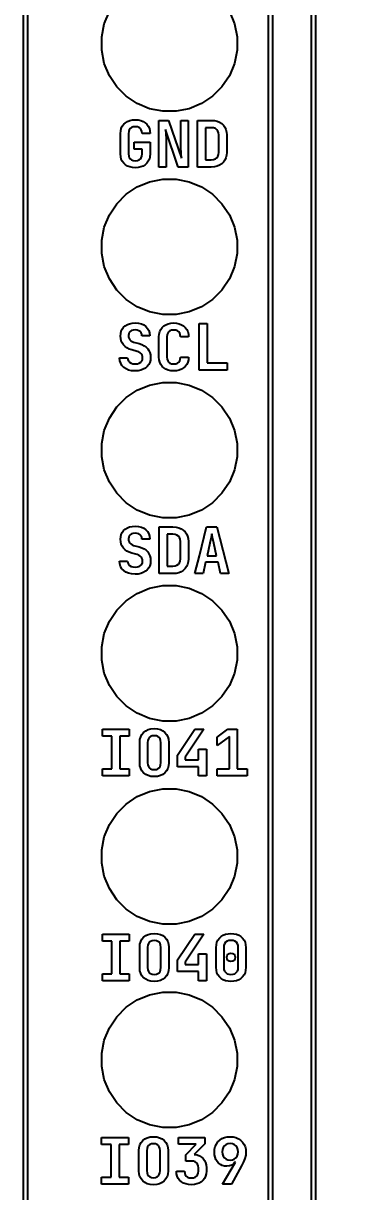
# Model space of a CAD drawing. Extents: x 100 to 191, y -173 to -30.
# Drawn here: x 161.95 to 166.2, y -76.39 to -61.79 of the extents above; entities that cross this region are included whole.
import ezdxf

# ---------------------------------------------------------------- set-up
doc = ezdxf.new("R2010")
doc.units = 0
doc.layers.get('0').update_dxf_attribs({"linetype": 'CONTINUOUS'})
doc.layers.get('Defpoints').update_dxf_attribs({"linetype": 'CONTINUOUS'})
doc.layers.add('BLACK', color=7, linetype='CONTINUOUS')
doc.dimstyles.get("Standard").update_dxf_attribs({"dimtxt": 3, "dimasz": 3, "dimexe": 0.18, "dimexo": 0.0625, "dimgap": 0.09, "dimtad": 0, "dimtih": 1, "dimtoh": 1, "dimzin": 0, "dimdsep": 46, "dimtxsty": 'Standard', "dimcen": 0.09, "dimclrd": 3, "dimclre": 3, "dimclrt": 3, "dimadec": 0, "dimazin": 0, "dimtfac": 1, "dimtofl": 0, "dimtmove": 0, "dimatfit": 3, "dimfxl": 1, "dimtolj": 1, "dimtzin": 0, "dimarcsym": 0})

# ---------------------------------------------------------------- blocks, each defined once
blk = doc.blocks.new('*D14')
at = {"color": 3, "linetype": 'Continuous', "lineweight": -2}
for p, q in [((162.437, -52.406), (185.143, -52.417)), ((184.961, -55.417), (184.936, -106.524)), ((184.909, -160.811), (184.934, -109.704)), ((162.381, -163.8), (185.087, -163.811))]:
    blk.add_line(p, q, dxfattribs=at)
at = {"color": 3, "linetype": 'Continuous'}
for points in [[(184.461, -55.417), (185.461, -55.417), (184.963, -52.417)], [(184.409, -160.811), (185.409, -160.812), (184.907, -163.811)]]:
    blk.add_solid(points, dxfattribs=at)
at = {"layer": 'Defpoints', "color": 0, "linetype": 'Continuous'}
for p in [(162.374, -52.406), (184.963, -52.417), (162.319, -163.8)]:
    blk.add_point(p, dxfattribs=at)
at = {"color": 3, "linetype": 'Continuous', "insert": (184.935, -108.114), "char_height": 3, "attachment_point": 5}
blk.add_mtext('\\A1;111.39', dxfattribs=at)

msp = doc.modelspace()

# ---------------------------------------------------------------- linework, layer by layer
at = {"layer": 'BLACK', "linetype": 'Continuous'}
for p, q in [((165.0115, -158.241995), (165.0115, -51.75159)), ((165.0615, -51.75159), (165.0615, -158.242)), ((161.948, -96.86557), (161.948, -55.16557)), ((161.998, -55.19057), (161.998, -96.84057)), ((165.548, -96.84057), (165.548, -55.19057)), ((165.598, -55.16557), (165.598, -96.86557)), ((162.959601, -61.798828), (163.023367, -61.644883)), ((164.522633, -61.644883), (164.586399, -61.798828)), ((162.927093, -61.962255), (162.959601, -61.798828)), ((164.586399, -61.798828), (164.618907, -61.962255)), ((162.927093, -62.128885), (162.927093, -61.962255)), ((164.618907, -61.962255), (164.618907, -62.128885)), ((162.959601, -62.292312), (162.927093, -62.128885)), ((164.618907, -62.128885), (164.586399, -62.292312)), ((163.023367, -62.446257), (162.959601, -62.292312)), ((164.586399, -62.292312), (164.522633, -62.446257)), ((163.115941, -62.584804), (163.023367, -62.446257)), ((164.522633, -62.446257), (164.430059, -62.584804)), ((163.233766, -62.702629), (163.115941, -62.584804)), ((164.430059, -62.584804), (164.312234, -62.702629)), ((163.372313, -62.795203), (163.233766, -62.702629)), ((164.312234, -62.702629), (164.173687, -62.795203)), ((163.526258, -62.858969), (163.372313, -62.795203)), ((163.689685, -62.891477), (163.526258, -62.858969)), ((163.856315, -62.891477), (163.689685, -62.891477)), ((164.019742, -62.858969), (163.856315, -62.891477)), ((164.173687, -62.795203), (164.019742, -62.858969)), ((163.184865, -63.077918), (163.202085, -63.054072)), ((163.202085, -63.054072), (163.223384, -63.034171)), ((163.223384, -63.034171), (163.249214, -63.017931)), ((163.249214, -63.017931), (163.277655, -63.006456)), ((163.277655, -63.006456), (163.310185, -62.999271)), ((163.310185, -62.999271), (163.347552, -62.996749)), ((163.347552, -62.996749), (163.384375, -62.999259)), ((163.384375, -62.999259), (163.416653, -63.006433)), ((163.416653, -63.006433), (163.445086, -63.017931)), ((163.445086, -63.017931), (163.470963, -63.034159)), ((163.470963, -63.034159), (163.492407, -63.054061)), ((163.492407, -63.054061), (163.509854, -63.077918)), ((163.641692, -63.588415), (163.641692, -63.004741)), ((163.641692, -63.004741), (163.764003, -63.004741)), ((163.764003, -63.004741), (163.926305, -63.476468)), ((163.915138, -63.281398), (163.915138, -63.004741)), ((163.915138, -63.004741), (164.006287, -63.004741)), ((164.006287, -63.004741), (164.006287, -63.588415)), ((164.123678, -63.496463), (164.123678, -63.004741)), ((164.123678, -63.004741), (164.297182, -63.004741)), ((164.297182, -63.004741), (164.336096, -63.007444)), ((164.336096, -63.007444), (164.370083, -63.015163)), ((164.370083, -63.015163), (164.399916, -63.027528)), ((164.399916, -63.027528), (164.427021, -63.044897)), ((164.427021, -63.044897), (164.449386, -63.065996)), ((164.449386, -63.065996), (164.467475, -63.091109)), ((163.162078, -63.169451), (163.164761, -63.134892)), ((163.162078, -63.423704), (163.162078, -63.169451)), ((163.164761, -63.134892), (163.172451, -63.104624)), ((163.172451, -63.104624), (163.184865, -63.077918)), ((163.26478, -63.142384), (163.262021, -63.168648)), ((163.262021, -63.168648), (163.262021, -63.423704)), ((163.272376, -63.122053), (163.26478, -63.142384)), ((163.284389, -63.106289), (163.272376, -63.122053)), ((163.300582, -63.094689), (163.284389, -63.106289)), ((163.32121, -63.087347), (163.300582, -63.094689)), ((163.347552, -63.084688), (163.32121, -63.087347)), ((163.373876, -63.087402), (163.347552, -63.084688)), ((163.394359, -63.094883), (163.373876, -63.087402)), ((163.41033, -63.106707), (163.394359, -63.094883)), ((163.422135, -63.122675), (163.41033, -63.106707)), ((163.429605, -63.143147), (163.422135, -63.122675)), ((163.432314, -63.169451), (163.429605, -63.143147)), ((163.53306, -63.169451), (163.432314, -63.169451)), ((163.509854, -63.077918), (163.522506, -63.104649)), ((163.522506, -63.104649), (163.530332, -63.134915)), ((163.530332, -63.134915), (163.53306, -63.169451)), ((163.883941, -63.588415), (163.723244, -63.116688)), ((163.723244, -63.116688), (163.727222, -63.172661)), ((163.727222, -63.172661), (163.731235, -63.239836)), ((164.297182, -63.096692), (164.223621, -63.096692)), ((164.223621, -63.096692), (164.223621, -63.496463)), ((164.32502, -63.099624), (164.297182, -63.096692)), ((164.347561, -63.107852), (164.32502, -63.099624)), ((164.365962, -63.121085), (164.347561, -63.107852)), ((164.379922, -63.138815), (164.365962, -63.121085)), ((164.388501, -63.160422), (164.379922, -63.138815)), ((164.391541, -63.187038), (164.388501, -63.160422)), ((164.391541, -63.405314), (164.391541, -63.187038)), ((164.467475, -63.091109), (164.480566, -63.119185)), ((164.480566, -63.119185), (164.488663, -63.150911)), ((164.488663, -63.150911), (164.491484, -63.187038)), ((164.491484, -63.187038), (164.491484, -63.405314)), ((163.333174, -63.364555), (163.333174, -63.278187)), ((163.333174, -63.278187), (163.53306, -63.278187)), ((163.432314, -63.364555), (163.333174, -63.364555)), ((163.432314, -63.423704), (163.432314, -63.364555)), ((163.53306, -63.278187), (163.53306, -63.423704)), ((163.731235, -63.239836), (163.73284, -63.302964)), ((163.73284, -63.302964), (163.73284, -63.588415)), ((163.917127, -63.345362), (163.915138, -63.281398)), ((163.921524, -63.416132), (163.917127, -63.345362)), ((163.16476, -63.458263), (163.162078, -63.423704)), ((163.17245, -63.488544), (163.16476, -63.458263)), ((163.184865, -63.515272), (163.17245, -63.488544)), ((163.262021, -63.423704), (163.264761, -63.450008)), ((163.264761, -63.450008), (163.272347, -63.470648)), ((163.272347, -63.470648), (163.284389, -63.486901)), ((163.284389, -63.486901), (163.300643, -63.498946)), ((163.300643, -63.498946), (163.321272, -63.50653)), ((163.321272, -63.50653), (163.347552, -63.50927)), ((163.347552, -63.50927), (163.373847, -63.50652)), ((163.373847, -63.50652), (163.394331, -63.498928)), ((163.394331, -63.498928), (163.41033, -63.486901)), ((163.41033, -63.486901), (163.42215, -63.470678)), ((163.42215, -63.470678), (163.429614, -63.450039)), ((163.429614, -63.450039), (163.432314, -63.423704)), ((163.522507, -63.488519), (163.509854, -63.515272)), ((163.530332, -63.45824), (163.522507, -63.488519)), ((163.53306, -63.423704), (163.530332, -63.45824)), ((163.926305, -63.476468), (163.921524, -63.416132)), ((164.123678, -63.588415), (164.123678, -63.496463)), ((164.223621, -63.496463), (164.297182, -63.496463)), ((164.297182, -63.496463), (164.32502, -63.493531)), ((164.32502, -63.493531), (164.347561, -63.485304)), ((164.347561, -63.485304), (164.365962, -63.472071)), ((164.365962, -63.472071), (164.379884, -63.454323)), ((164.379884, -63.454323), (164.388481, -63.43247)), ((164.388481, -63.43247), (164.391541, -63.405314)), ((164.467475, -63.501663), (164.449362, -63.527015)), ((164.48058, -63.47332), (164.467475, -63.501663)), ((164.488671, -63.441445), (164.48058, -63.47332)), ((164.491484, -63.405314), (164.488671, -63.441445)), ((163.202083, -63.539096), (163.184865, -63.515272)), ((163.223381, -63.558986), (163.202083, -63.539096)), ((163.249214, -63.575224), (163.223381, -63.558986)), ((163.277655, -63.586699), (163.249214, -63.575224)), ((163.310185, -63.593884), (163.277655, -63.586699)), ((163.347552, -63.596406), (163.310185, -63.593884)), ((163.384375, -63.593896), (163.347552, -63.596406)), ((163.416653, -63.586723), (163.384375, -63.593896)), ((163.445086, -63.575224), (163.416653, -63.586723)), ((163.470966, -63.558999), (163.445086, -63.575224)), ((163.49241, -63.539108), (163.470966, -63.558999)), ((163.509854, -63.515272), (163.49241, -63.539108)), ((163.73284, -63.588415), (163.641692, -63.588415)), ((164.006287, -63.588415), (163.883941, -63.588415)), ((164.297182, -63.588415), (164.123678, -63.588415)), ((164.336096, -63.585711), (164.297182, -63.588415)), ((164.370083, -63.577992), (164.336096, -63.585711)), ((164.399916, -63.565627), (164.370083, -63.577992)), ((164.426994, -63.548236), (164.399916, -63.565627)), ((164.449362, -63.527015), (164.426994, -63.548236)), ((163.372313, -63.835937), (163.526258, -63.772171)), ((163.526258, -63.772171), (163.689685, -63.739663)), ((163.689685, -63.739663), (163.856315, -63.739663)), ((163.856315, -63.739663), (164.019742, -63.772171)), ((164.019742, -63.772171), (164.173687, -63.835937)), ((163.115941, -64.046336), (163.233766, -63.928511)), ((163.233766, -63.928511), (163.372313, -63.835937)), ((164.173687, -63.835937), (164.312234, -63.928511)), ((164.312234, -63.928511), (164.430059, -64.046336)), ((163.023367, -64.184883), (163.115941, -64.046336)), ((164.430059, -64.046336), (164.522633, -64.184883)), ((162.959601, -64.338828), (163.023367, -64.184883)), ((164.522633, -64.184883), (164.586399, -64.338828)), ((162.927093, -64.502255), (162.959601, -64.338828)), ((164.586399, -64.338828), (164.618907, -64.502255)), ((162.927093, -64.668885), (162.927093, -64.502255)), ((164.618907, -64.502255), (164.618907, -64.668885)), ((162.959601, -64.832312), (162.927093, -64.668885)), ((164.618907, -64.668885), (164.586399, -64.832312)), ((163.023367, -64.986257), (162.959601, -64.832312)), ((164.586399, -64.832312), (164.522633, -64.986257)), ((163.115941, -65.124804), (163.023367, -64.986257)), ((164.522633, -64.986257), (164.430059, -65.124804)), ((163.233766, -65.242629), (163.115941, -65.124804)), ((163.372313, -65.335203), (163.233766, -65.242629)), ((164.312234, -65.242629), (164.173687, -65.335203)), ((164.430059, -65.124804), (164.312234, -65.242629)), ((163.526258, -65.398969), (163.372313, -65.335203)), ((163.689685, -65.431477), (163.526258, -65.398969)), ((164.019742, -65.398969), (163.856315, -65.431477)), ((164.173687, -65.335203), (164.019742, -65.398969)), ((163.222358, -65.572164), (163.248028, -65.556745)), ((163.248028, -65.556745), (163.276147, -65.545921)), ((163.276147, -65.545921), (163.308293, -65.539133)), ((163.308293, -65.539133), (163.345179, -65.536749)), ((163.345179, -65.536749), (163.38749, -65.539791)), ((163.38749, -65.539791), (163.42328, -65.548364)), ((163.42328, -65.548364), (163.453647, -65.561924)), ((163.856315, -65.431477), (163.689685, -65.431477)), ((163.728827, -65.557931), (163.757268, -65.546456)), ((163.757268, -65.546456), (163.789798, -65.539271)), ((163.789798, -65.539271), (163.827165, -65.536749)), ((163.827165, -65.536749), (163.863988, -65.539259)), ((163.863988, -65.539259), (163.896266, -65.546433)), ((163.896266, -65.546433), (163.9247, -65.557931)), ((164.146081, -66.128415), (164.146081, -65.544741)), ((164.146081, -65.544741), (164.246024, -65.544741)), ((164.246024, -65.544741), (164.246024, -66.03566)), ((163.162078, -65.699854), (163.164695, -65.667448)), ((163.164521, -65.731804), (163.162078, -65.699854)), ((163.164695, -65.667448), (163.172226, -65.638896)), ((163.172226, -65.638896), (163.184447, -65.613521)), ((163.184447, -65.613521), (163.201332, -65.591014)), ((163.201332, -65.591014), (163.222358, -65.572164)), ((163.26453, -65.673353), (163.262021, -65.694271)), ((163.262021, -65.694271), (163.263932, -65.71395)), ((163.271614, -65.656473), (163.26453, -65.673353)), ((163.283203, -65.642694), (163.271614, -65.656473)), ((163.298408, -65.632732), (163.283203, -65.642694)), ((163.318341, -65.626289), (163.298408, -65.632732)), ((163.344376, -65.62392), (163.318341, -65.626289)), ((163.370881, -65.626364), (163.344376, -65.62392)), ((163.391491, -65.633061), (163.370881, -65.626364)), ((163.407503, -65.643497), (163.391491, -65.633061)), ((163.419766, -65.657893), (163.407503, -65.643497)), ((163.427255, -65.675547), (163.419766, -65.657893)), ((163.429907, -65.697446), (163.427255, -65.675547)), ((163.529849, -65.697446), (163.429907, -65.697446)), ((163.453647, -65.561924), (163.479459, -65.580335)), ((163.479459, -65.580335), (163.50102, -65.603748)), ((163.50102, -65.603748), (163.516493, -65.630581)), ((163.516493, -65.630581), (163.526187, -65.661495)), ((163.526187, -65.661495), (163.529849, -65.697446)), ((163.641692, -65.709451), (163.644374, -65.674892)), ((163.644374, -65.674892), (163.652064, -65.644624)), ((163.652064, -65.644624), (163.664479, -65.617918)), ((163.664479, -65.617918), (163.681698, -65.594072)), ((163.681698, -65.594072), (163.702997, -65.574171)), ((163.702997, -65.574171), (163.728827, -65.557931)), ((163.744393, -65.682384), (163.741634, -65.708648)), ((163.751989, -65.662053), (163.744393, -65.682384)), ((163.764003, -65.646289), (163.751989, -65.662053)), ((163.780196, -65.634689), (163.764003, -65.646289)), ((163.800823, -65.627347), (163.780196, -65.634689)), ((163.827165, -65.624688), (163.800823, -65.627347)), ((163.853489, -65.627402), (163.827165, -65.624688)), ((163.873972, -65.634883), (163.853489, -65.627402)), ((163.889943, -65.646707), (163.873972, -65.634883)), ((163.901749, -65.662675), (163.889943, -65.646707)), ((163.909218, -65.683147), (163.901749, -65.662675)), ((163.911928, -65.709451), (163.909218, -65.683147)), ((163.9247, -65.557931), (163.950577, -65.574159)), ((163.950577, -65.574159), (163.972021, -65.594061)), ((163.972021, -65.594061), (163.989467, -65.617918)), ((163.989467, -65.617918), (164.002119, -65.644649)), ((164.002119, -65.644649), (164.009945, -65.674915)), ((164.009945, -65.674915), (164.012673, -65.709451)), ((163.171598, -65.760498), (163.164521, -65.731804)), ((163.183137, -65.786486), (163.171598, -65.760498)), ((163.199243, -65.810196), (163.183137, -65.786486)), ((163.21914, -65.830666), (163.199243, -65.810196)), ((163.243046, -65.848013), (163.21914, -65.830666)), ((163.271493, -65.862293), (163.243046, -65.848013)), ((163.263932, -65.71395), (163.269419, -65.730962)), ((163.269419, -65.730962), (163.278387, -65.745847)), ((163.278387, -65.745847), (163.290562, -65.758268)), ((163.290562, -65.758268), (163.306202, -65.768272)), ((163.306202, -65.768272), (163.325986, -65.775823)), ((163.325986, -65.775823), (163.395534, -65.795016)), ((163.395534, -65.795016), (163.429671, -65.806104)), ((163.429671, -65.806104), (163.458296, -65.820343)), ((163.458296, -65.820343), (163.482167, -65.837561)), ((163.482167, -65.837561), (163.501862, -65.857794)), ((163.641692, -65.963704), (163.641692, -65.709451)), ((163.741634, -65.708648), (163.741634, -65.963704)), ((164.012673, -65.709451), (163.911928, -65.709451)), ((163.153938, -66.008751), (163.150074, -65.971696)), ((163.150074, -65.971696), (163.250017, -65.971696)), ((163.250017, -65.971696), (163.253035, -65.99442)), ((163.253035, -65.99442), (163.26164, -66.012874)), ((163.305188, -65.873358), (163.271493, -65.862293)), ((163.372363, -65.891748), (163.305188, -65.873358)), ((163.392139, -65.899286), (163.372363, -65.891748)), ((163.4082, -65.909418), (163.392139, -65.899286)), ((163.421113, -65.922143), (163.4082, -65.909418)), ((163.430836, -65.937315), (163.421113, -65.922143)), ((163.427732, -66.01365), (163.435844, -65.995597)), ((163.436688, -65.954202), (163.430836, -65.937315)), ((163.435844, -65.995597), (163.4387, -65.973301)), ((163.4387, -65.973301), (163.436688, -65.954202)), ((163.501862, -65.857794), (163.517712, -65.881257)), ((163.517712, -65.881257), (163.52914, -65.907328)), ((163.52914, -65.907328), (163.536194, -65.936483)), ((163.538643, -65.969323), (163.535873, -66.001655)), ((163.536194, -65.936483), (163.538643, -65.969323)), ((163.644373, -65.998263), (163.641692, -65.963704)), ((163.741634, -65.963704), (163.744385, -65.99)), ((163.744385, -65.99), (163.751976, -66.010484)), ((163.901747, -66.010514), (163.909218, -65.990032)), ((163.909218, -65.990032), (163.911928, -65.963704)), ((163.911928, -65.963704), (164.012673, -65.963704)), ((164.012673, -65.963704), (164.009946, -65.99824)), ((163.16421, -66.040535), (163.153938, -66.008751)), ((163.180648, -66.068072), (163.16421, -66.040535)), ((163.20364, -66.092053), (163.180648, -66.068072)), ((163.231001, -66.110742), (163.20364, -66.092053)), ((163.263196, -66.124553), (163.231001, -66.110742)), ((163.26164, -66.012874), (163.275979, -66.028088)), ((163.301133, -66.1333), (163.263196, -66.124553)), ((163.275979, -66.028088), (163.294364, -66.038967)), ((163.294364, -66.038967), (163.317535, -66.045938)), ((163.345946, -66.136406), (163.301133, -66.1333)), ((163.317535, -66.045938), (163.346749, -66.048467)), ((163.383878, -66.133952), (163.345946, -66.136406)), ((163.346749, -66.048467), (163.374908, -66.045974)), ((163.374908, -66.045974), (163.396995, -66.039129)), ((163.417371, -66.126921), (163.383878, -66.133952)), ((163.396995, -66.039129), (163.414308, -66.028472)), ((163.414308, -66.028472), (163.427732, -66.01365)), ((163.447075, -66.115642), (163.417371, -66.126921)), ((163.474321, -66.099605), (163.447075, -66.115642)), ((163.496659, -66.080084), (163.474321, -66.099605)), ((163.514635, -66.056877), (163.496659, -66.080084)), ((163.527831, -66.030629), (163.514635, -66.056877)), ((163.535873, -66.001655), (163.527831, -66.030629)), ((163.652063, -66.028544), (163.644373, -65.998263)), ((163.664479, -66.055272), (163.652063, -66.028544)), ((163.681696, -66.079096), (163.664479, -66.055272)), ((163.702995, -66.098986), (163.681696, -66.079096)), ((163.728827, -66.115224), (163.702995, -66.098986)), ((163.757268, -66.126699), (163.728827, -66.115224)), ((163.751976, -66.010484), (163.764003, -66.026483)), ((163.789798, -66.133884), (163.757268, -66.126699)), ((163.764003, -66.026483), (163.780226, -66.038304)), ((163.780226, -66.038304), (163.800854, -66.045768)), ((163.827165, -66.136406), (163.789798, -66.133884)), ((163.800854, -66.045768), (163.827165, -66.048467)), ((163.827165, -66.048467), (163.853492, -66.045757)), ((163.863988, -66.133896), (163.827165, -66.136406)), ((163.853492, -66.045757), (163.873975, -66.038287)), ((163.896266, -66.126723), (163.863988, -66.133896)), ((163.873975, -66.038287), (163.889943, -66.026483)), ((163.889943, -66.026483), (163.901747, -66.010514)), ((163.9247, -66.115224), (163.896266, -66.126723)), ((163.950579, -66.098999), (163.9247, -66.115224)), ((163.972023, -66.079108), (163.950579, -66.098999)), ((163.989467, -66.055272), (163.972023, -66.079108)), ((164.00212, -66.028519), (163.989467, -66.055272)), ((164.009946, -65.99824), (164.00212, -66.028519)), ((164.493892, -66.128415), (164.146081, -66.128415)), ((164.246024, -66.03566), (164.493892, -66.03566)), ((164.493892, -66.03566), (164.493892, -66.128415)), ((163.526258, -66.312171), (163.689685, -66.279663)), ((163.689685, -66.279663), (163.856315, -66.279663)), ((163.856315, -66.279663), (164.019742, -66.312171)), ((163.233766, -66.468511), (163.372313, -66.375937)), ((163.372313, -66.375937), (163.526258, -66.312171)), ((164.019742, -66.312171), (164.173687, -66.375937)), ((164.173687, -66.375937), (164.312234, -66.468511)), ((163.115941, -66.586336), (163.233766, -66.468511)), ((164.312234, -66.468511), (164.430059, -66.586336)), ((162.959601, -66.878828), (163.023367, -66.724883)), ((163.023367, -66.724883), (163.115941, -66.586336)), ((164.430059, -66.586336), (164.522633, -66.724883)), ((164.522633, -66.724883), (164.586399, -66.878828)), ((162.927093, -67.042255), (162.959601, -66.878828)), ((164.586399, -66.878828), (164.618907, -67.042255)), ((162.927093, -67.208885), (162.927093, -67.042255)), ((164.618907, -67.042255), (164.618907, -67.208885)), ((162.959601, -67.372312), (162.927093, -67.208885)), ((164.618907, -67.208885), (164.586399, -67.372312)), ((163.023367, -67.526257), (162.959601, -67.372312)), ((164.586399, -67.372312), (164.522633, -67.526257)), ((163.115941, -67.664804), (163.023367, -67.526257)), ((164.522633, -67.526257), (164.430059, -67.664804)), ((163.233766, -67.782629), (163.115941, -67.664804)), ((164.430059, -67.664804), (164.312234, -67.782629)), ((163.372313, -67.875203), (163.233766, -67.782629)), ((163.526258, -67.938969), (163.372313, -67.875203)), ((164.173687, -67.875203), (164.019742, -67.938969)), ((164.312234, -67.782629), (164.173687, -67.875203)), ((163.689685, -67.971477), (163.526258, -67.938969)), ((163.856315, -67.971477), (163.689685, -67.971477)), ((164.019742, -67.938969), (163.856315, -67.971477)), ((163.164502, -68.207448), (163.172033, -68.178896)), ((163.172033, -68.178896), (163.184254, -68.153521)), ((163.184254, -68.153521), (163.201139, -68.131014)), ((163.201139, -68.131014), (163.222165, -68.112164)), ((163.222165, -68.112164), (163.247835, -68.096745)), ((163.247835, -68.096745), (163.275954, -68.085921)), ((163.28301, -68.182694), (163.271421, -68.196473)), ((163.275954, -68.085921), (163.3081, -68.079133)), ((163.298215, -68.172732), (163.28301, -68.182694)), ((163.318148, -68.166289), (163.298215, -68.172732)), ((163.3081, -68.079133), (163.344986, -68.076749)), ((163.344183, -68.16392), (163.318148, -68.166289)), ((163.370688, -68.166364), (163.344183, -68.16392)), ((163.344986, -68.076749), (163.387297, -68.079791)), ((163.391298, -68.173061), (163.370688, -68.166364)), ((163.387297, -68.079791), (163.423087, -68.088364)), ((163.40731, -68.183497), (163.391298, -68.173061)), ((163.419573, -68.197893), (163.40731, -68.183497)), ((163.423087, -68.088364), (163.453454, -68.101924)), ((163.453454, -68.101924), (163.479266, -68.120335)), ((163.479266, -68.120335), (163.500827, -68.143748)), ((163.500827, -68.143748), (163.5163, -68.170581)), ((163.5163, -68.170581), (163.525994, -68.201495)), ((163.643871, -68.576463), (163.643871, -68.084741)), ((163.643871, -68.084741), (163.817375, -68.084741)), ((163.817375, -68.176692), (163.743814, -68.176692)), ((163.743814, -68.176692), (163.743814, -68.576463)), ((163.817375, -68.084741), (163.85629, -68.087444)), ((163.845214, -68.179624), (163.817375, -68.176692)), ((163.867755, -68.187852), (163.845214, -68.179624)), ((163.85629, -68.087444), (163.890277, -68.095163)), ((163.890277, -68.095163), (163.92011, -68.107528)), ((163.92011, -68.107528), (163.947215, -68.124897)), ((163.947215, -68.124897), (163.96958, -68.145996)), ((163.96958, -68.145996), (163.987669, -68.171109)), ((163.987669, -68.171109), (164.00076, -68.199185)), ((164.147744, -68.445358), (164.238642, -68.084741)), ((164.238642, -68.084741), (164.367374, -68.084741)), ((164.30341, -68.171911), (164.294581, -68.21787)), ((164.312169, -68.21787), (164.30341, -68.171911)), ((164.367374, -68.084741), (164.515264, -68.668415)), ((163.161885, -68.239854), (163.164502, -68.207448)), ((163.164328, -68.271804), (163.161885, -68.239854)), ((163.171405, -68.300498), (163.164328, -68.271804)), ((163.182944, -68.326486), (163.171405, -68.300498)), ((163.19905, -68.350196), (163.182944, -68.326486)), ((163.264337, -68.213353), (163.261828, -68.234271)), ((163.261828, -68.234271), (163.263739, -68.25395)), ((163.263739, -68.25395), (163.269226, -68.270962)), ((163.271421, -68.196473), (163.264337, -68.213353)), ((163.269226, -68.270962), (163.278194, -68.285847)), ((163.278194, -68.285847), (163.290369, -68.298268)), ((163.290369, -68.298268), (163.306009, -68.308272)), ((163.306009, -68.308272), (163.325793, -68.315823)), ((163.325793, -68.315823), (163.395341, -68.335016)), ((163.427062, -68.215547), (163.419573, -68.197893)), ((163.429714, -68.237446), (163.427062, -68.215547)), ((163.529656, -68.237446), (163.429714, -68.237446)), ((163.525994, -68.201495), (163.529656, -68.237446)), ((163.886156, -68.201085), (163.867755, -68.187852)), ((163.900116, -68.218815), (163.886156, -68.201085)), ((163.908694, -68.240422), (163.900116, -68.218815)), ((163.911735, -68.267038), (163.908694, -68.240422)), ((163.911735, -68.485314), (163.911735, -68.267038)), ((164.00076, -68.199185), (164.008857, -68.230911)), ((164.008857, -68.230911), (164.011677, -68.267038)), ((164.011677, -68.267038), (164.011677, -68.485314)), ((164.279401, -68.287837), (164.244226, -68.445358)), ((164.294581, -68.21787), (164.279401, -68.287837)), ((164.327383, -68.288639), (164.312169, -68.21787)), ((164.362559, -68.445358), (164.327383, -68.288639)), ((163.218947, -68.370666), (163.19905, -68.350196)), ((163.242853, -68.388013), (163.218947, -68.370666)), ((163.2713, -68.402293), (163.242853, -68.388013)), ((163.304995, -68.413358), (163.2713, -68.402293)), ((163.37217, -68.431748), (163.304995, -68.413358)), ((163.391946, -68.439286), (163.37217, -68.431748)), ((163.408007, -68.449418), (163.391946, -68.439286)), ((163.395341, -68.335016), (163.429478, -68.346104)), ((163.42092, -68.462143), (163.408007, -68.449418)), ((163.430643, -68.477315), (163.42092, -68.462143)), ((163.429478, -68.346104), (163.458103, -68.360343)), ((163.436495, -68.494202), (163.430643, -68.477315)), ((163.458103, -68.360343), (163.481974, -68.377561)), ((163.481974, -68.377561), (163.501669, -68.397794)), ((163.501669, -68.397794), (163.517519, -68.421257)), ((163.517519, -68.421257), (163.528947, -68.447328)), ((163.528947, -68.447328), (163.536001, -68.476483)), ((163.536001, -68.476483), (163.53845, -68.509323)), ((164.09152, -68.668415), (164.147744, -68.445358)), ((164.244226, -68.445358), (164.362559, -68.445358)), ((163.153745, -68.548751), (163.149881, -68.511696)), ((163.149881, -68.511696), (163.249824, -68.511696)), ((163.164017, -68.580535), (163.153745, -68.548751)), ((163.180455, -68.608072), (163.164017, -68.580535)), ((163.203447, -68.632053), (163.180455, -68.608072)), ((163.249824, -68.511696), (163.252842, -68.53442)), ((163.252842, -68.53442), (163.261447, -68.552874)), ((163.261447, -68.552874), (163.275786, -68.568088)), ((163.275786, -68.568088), (163.294171, -68.578967)), ((163.294171, -68.578967), (163.317342, -68.585938)), ((163.317342, -68.585938), (163.346556, -68.588467)), ((163.346556, -68.588467), (163.374715, -68.585974)), ((163.374715, -68.585974), (163.396802, -68.579129)), ((163.396802, -68.579129), (163.414115, -68.568472)), ((163.414115, -68.568472), (163.427539, -68.55365)), ((163.427539, -68.55365), (163.435651, -68.535597)), ((163.435651, -68.535597), (163.438507, -68.513301)), ((163.438507, -68.513301), (163.436495, -68.494202)), ((163.496466, -68.620084), (163.474128, -68.639605)), ((163.514442, -68.596877), (163.496466, -68.620084)), ((163.527638, -68.570629), (163.514442, -68.596877)), ((163.53568, -68.541655), (163.527638, -68.570629)), ((163.53845, -68.509323), (163.53568, -68.541655)), ((163.643871, -68.668415), (163.643871, -68.576463)), ((163.743814, -68.576463), (163.817375, -68.576463)), ((163.817375, -68.576463), (163.845214, -68.573531)), ((163.845214, -68.573531), (163.867755, -68.565304)), ((163.867755, -68.565304), (163.886156, -68.552071)), ((163.886156, -68.552071), (163.900077, -68.534323)), ((163.900077, -68.534323), (163.908674, -68.51247)), ((163.908674, -68.51247), (163.911735, -68.485314)), ((163.969555, -68.607015), (163.947187, -68.628236)), ((163.987669, -68.581663), (163.969555, -68.607015)), ((164.000774, -68.55332), (163.987669, -68.581663)), ((164.008864, -68.521445), (164.000774, -68.55332)), ((164.011677, -68.485314), (164.008864, -68.521445)), ((164.225835, -68.52691), (164.19387, -68.668415)), ((164.380949, -68.52691), (164.225835, -68.52691)), ((164.412949, -68.668415), (164.380949, -68.52691)), ((163.230808, -68.650742), (163.203447, -68.632053)), ((163.263003, -68.664553), (163.230808, -68.650742)), ((163.30094, -68.6733), (163.263003, -68.664553)), ((163.345753, -68.676406), (163.30094, -68.6733)), ((163.383685, -68.673952), (163.345753, -68.676406)), ((163.417178, -68.666921), (163.383685, -68.673952)), ((163.446882, -68.655642), (163.417178, -68.666921)), ((163.474128, -68.639605), (163.446882, -68.655642)), ((163.817375, -68.668415), (163.643871, -68.668415)), ((163.85629, -68.665711), (163.817375, -68.668415)), ((163.890277, -68.657992), (163.85629, -68.665711)), ((163.92011, -68.645627), (163.890277, -68.657992)), ((163.947187, -68.628236), (163.92011, -68.645627)), ((164.19387, -68.668415), (164.09152, -68.668415)), ((164.515264, -68.668415), (164.412949, -68.668415)), ((163.233766, -69.008511), (163.372313, -68.915937)), ((163.372313, -68.915937), (163.526258, -68.852171)), ((163.526258, -68.852171), (163.689685, -68.819663)), ((163.689685, -68.819663), (163.856315, -68.819663)), ((163.856315, -68.819663), (164.019742, -68.852171)), ((164.019742, -68.852171), (164.173687, -68.915937)), ((164.173687, -68.915937), (164.312234, -69.008511)), ((163.115941, -69.126336), (163.233766, -69.008511)), ((164.312234, -69.008511), (164.430059, -69.126336)), ((163.023367, -69.264883), (163.115941, -69.126336)), ((164.430059, -69.126336), (164.522633, -69.264883)), ((162.959601, -69.418828), (163.023367, -69.264883)), ((164.522633, -69.264883), (164.586399, -69.418828)), ((162.927093, -69.582255), (162.959601, -69.418828)), ((164.586399, -69.418828), (164.618907, -69.582255)), ((162.927093, -69.748885), (162.927093, -69.582255)), ((164.618907, -69.582255), (164.618907, -69.748885)), ((162.959601, -69.912312), (162.927093, -69.748885)), ((164.618907, -69.748885), (164.586399, -69.912312)), ((163.023367, -70.066257), (162.959601, -69.912312)), ((164.586399, -69.912312), (164.522633, -70.066257)), ((163.115941, -70.204804), (163.023367, -70.066257)), ((164.522633, -70.066257), (164.430059, -70.204804)), ((163.233766, -70.322629), (163.115941, -70.204804)), ((164.430059, -70.204804), (164.312234, -70.322629)), ((163.372313, -70.415203), (163.233766, -70.322629)), ((164.312234, -70.322629), (164.173687, -70.415203)), ((163.526258, -70.478969), (163.372313, -70.415203)), ((163.689685, -70.511477), (163.526258, -70.478969)), ((163.856315, -70.511477), (163.689685, -70.511477)), ((164.019742, -70.478969), (163.856315, -70.511477)), ((164.173687, -70.415203), (164.019742, -70.478969)), ((162.936455, -70.702714), (162.936455, -70.614741)), ((162.936455, -70.614741), (163.272262, -70.614741)), ((163.272262, -70.614741), (163.272262, -70.702714)), ((163.429709, -70.678417), (163.45086, -70.653545)), ((163.45086, -70.653545), (163.476697, -70.633636)), ((163.476697, -70.633636), (163.506894, -70.619104)), ((163.506894, -70.619104), (163.542292, -70.609977)), ((163.542292, -70.609977), (163.583989, -70.606749)), ((163.583989, -70.606749), (163.625667, -70.609976)), ((163.625667, -70.609976), (163.661054, -70.619103)), ((163.661054, -70.619103), (163.691246, -70.633634)), ((163.691246, -70.633634), (163.717083, -70.653545)), ((163.717083, -70.653545), (163.738288, -70.678425)), ((163.875687, -70.937775), (164.092357, -70.614741)), ((164.202699, -70.614741), (163.971651, -70.963354)), ((164.092357, -70.614741), (164.202699, -70.614741)), ((164.369712, -70.711508), (164.504028, -70.614741)), ((164.504028, -70.614741), (164.622361, -70.614741)), ((164.622361, -70.614741), (164.622361, -71.110476)), ((163.053986, -70.702714), (162.936455, -70.702714)), ((163.053986, -71.110476), (163.053986, -70.702714)), ((163.272262, -70.702714), (163.154731, -70.702714)), ((163.154731, -70.702714), (163.154731, -71.110476)), ((163.401692, -70.779451), (163.405017, -70.740473)), ((163.401692, -71.033704), (163.401692, -70.779451)), ((163.405017, -70.740473), (163.414482, -70.707141)), ((163.414482, -70.707141), (163.429709, -70.678417)), ((163.504215, -70.753047), (163.501634, -70.779451)), ((163.501634, -70.779451), (163.501634, -71.033704)), ((163.511297, -70.732578), (163.504215, -70.753047)), ((163.522397, -70.716707), (163.511297, -70.732578)), ((163.537648, -70.704929), (163.522397, -70.716707)), ((163.557687, -70.69743), (163.537648, -70.704929)), ((163.583989, -70.694688), (163.557687, -70.69743)), ((163.610268, -70.697429), (163.583989, -70.694688)), ((163.630296, -70.704928), (163.610268, -70.697429)), ((163.645546, -70.716707), (163.630296, -70.704928)), ((163.656667, -70.732581), (163.645546, -70.716707)), ((163.66376, -70.75305), (163.656667, -70.732581)), ((163.666344, -70.779451), (163.66376, -70.75305)), ((163.666344, -71.033704), (163.666344, -70.779451)), ((163.738288, -70.678425), (163.753522, -70.707035)), ((163.753522, -70.707035), (163.762972, -70.740106)), ((163.762972, -70.740106), (163.766287, -70.778648)), ((163.766287, -70.778648), (163.766287, -71.033704)), ((164.522418, -70.703482), (164.369712, -70.817034)), ((164.369712, -70.817034), (164.369712, -70.711508)), ((164.522418, -71.110476), (164.522418, -70.703482)), ((163.875687, -71.082489), (163.875687, -70.937775)), ((164.135559, -70.994516), (164.135559, -70.862608)), ((164.135559, -70.862608), (164.235501, -70.862608)), ((164.235501, -70.862608), (164.235501, -71.198415)), ((163.405017, -71.072682), (163.401692, -71.033704)), ((163.414481, -71.10602), (163.405017, -71.072682)), ((163.429708, -71.134757), (163.414481, -71.10602)), ((163.501634, -71.033704), (163.504215, -71.060132)), ((163.504215, -71.060132), (163.511298, -71.080611)), ((163.511298, -71.080611), (163.522397, -71.096483)), ((163.522397, -71.096483), (163.537645, -71.108241)), ((163.630299, -71.108242), (163.645546, -71.096483)), ((163.645546, -71.096483), (163.656665, -71.080609)), ((163.656665, -71.080609), (163.66376, -71.060129)), ((163.66376, -71.060129), (163.666344, -71.033704)), ((163.75349, -71.106017), (163.738252, -71.134754)), ((163.76296, -71.07268), (163.75349, -71.106017)), ((163.766287, -71.033704), (163.76296, -71.07268)), ((164.135559, -71.082489), (163.875687, -71.082489)), ((163.971651, -70.963354), (163.971651, -70.994516)), ((163.971651, -70.994516), (164.135559, -70.994516)), ((164.135559, -71.198415), (164.135559, -71.082489)), ((162.936455, -71.198415), (162.936455, -71.110476)), ((162.936455, -71.110476), (163.053986, -71.110476)), ((163.272262, -71.198415), (162.936455, -71.198415)), ((163.154731, -71.110476), (163.272262, -71.110476)), ((163.272262, -71.110476), (163.272262, -71.198415)), ((163.45086, -71.159645), (163.429708, -71.134757)), ((163.476695, -71.179538), (163.45086, -71.159645)), ((163.506891, -71.194059), (163.476695, -71.179538)), ((163.54229, -71.203181), (163.506891, -71.194059)), ((163.537645, -71.108241), (163.557684, -71.115729)), ((163.583989, -71.206406), (163.54229, -71.203181)), ((163.557684, -71.115729), (163.583989, -71.118467)), ((163.583989, -71.118467), (163.610271, -71.115729)), ((163.62567, -71.203181), (163.583989, -71.206406)), ((163.610271, -71.115729), (163.630299, -71.108242)), ((163.661057, -71.194061), (163.62567, -71.203181)), ((163.691248, -71.17954), (163.661057, -71.194061)), ((163.717083, -71.159645), (163.691248, -71.17954)), ((163.738252, -71.134754), (163.717083, -71.159645)), ((164.235501, -71.198415), (164.135559, -71.198415)), ((164.370515, -71.198415), (164.370515, -71.110476)), ((164.370515, -71.110476), (164.522418, -71.110476)), ((164.744672, -71.198415), (164.370515, -71.198415)), ((164.622361, -71.110476), (164.744672, -71.110476)), ((164.744672, -71.110476), (164.744672, -71.198415)), ((163.372313, -71.455937), (163.526258, -71.392171)), ((163.526258, -71.392171), (163.689685, -71.359663)), ((163.689685, -71.359663), (163.856315, -71.359663)), ((163.856315, -71.359663), (164.019742, -71.392171)), ((164.019742, -71.392171), (164.173687, -71.455937)), ((163.233766, -71.548511), (163.372313, -71.455937)), ((164.173687, -71.455937), (164.312234, -71.548511)), ((163.023367, -71.804883), (163.115941, -71.666336)), ((163.115941, -71.666336), (163.233766, -71.548511)), ((164.312234, -71.548511), (164.430059, -71.666336)), ((164.430059, -71.666336), (164.522633, -71.804883)), ((162.959601, -71.958828), (163.023367, -71.804883)), ((164.522633, -71.804883), (164.586399, -71.958828)), ((162.927093, -72.122255), (162.959601, -71.958828)), ((164.586399, -71.958828), (164.618907, -72.122255)), ((162.927093, -72.288885), (162.927093, -72.122255)), ((164.618907, -72.122255), (164.618907, -72.288885)), ((162.959601, -72.452312), (162.927093, -72.288885)), ((164.618907, -72.288885), (164.586399, -72.452312)), ((163.023367, -72.606257), (162.959601, -72.452312)), ((164.586399, -72.452312), (164.522633, -72.606257)), ((163.115941, -72.744804), (163.023367, -72.606257)), ((164.522633, -72.606257), (164.430059, -72.744804)), ((163.233766, -72.862629), (163.115941, -72.744804)), ((164.430059, -72.744804), (164.312234, -72.862629)), ((163.372313, -72.955203), (163.233766, -72.862629)), ((163.526258, -73.018969), (163.372313, -72.955203)), ((164.173687, -72.955203), (164.019742, -73.018969)), ((164.312234, -72.862629), (164.173687, -72.955203)), ((163.689685, -73.051477), (163.526258, -73.018969)), ((163.856315, -73.051477), (163.689685, -73.051477)), ((164.019742, -73.018969), (163.856315, -73.051477)), ((162.936455, -73.262714), (162.936455, -73.174741)), ((162.936455, -73.174741), (163.272262, -73.174741)), ((163.053986, -73.262714), (162.936455, -73.262714)), ((163.053986, -73.670476), (163.053986, -73.262714)), ((163.272262, -73.262714), (163.154731, -73.262714)), ((163.154731, -73.262714), (163.154731, -73.670476)), ((163.272262, -73.174741), (163.272262, -73.262714)), ((163.405017, -73.300473), (163.414482, -73.267141)), ((163.414482, -73.267141), (163.429709, -73.238417)), ((163.429709, -73.238417), (163.45086, -73.213545)), ((163.45086, -73.213545), (163.476697, -73.193636)), ((163.476697, -73.193636), (163.506894, -73.179104)), ((163.511297, -73.292578), (163.504215, -73.313047)), ((163.506894, -73.179104), (163.542292, -73.169977)), ((163.522397, -73.276707), (163.511297, -73.292578)), ((163.537648, -73.264929), (163.522397, -73.276707)), ((163.557687, -73.25743), (163.537648, -73.264929)), ((163.542292, -73.169977), (163.583989, -73.166749)), ((163.583989, -73.254688), (163.557687, -73.25743)), ((163.583989, -73.166749), (163.625667, -73.169976)), ((163.610268, -73.257429), (163.583989, -73.254688)), ((163.630296, -73.264928), (163.610268, -73.257429)), ((163.625667, -73.169976), (163.661054, -73.179103)), ((163.645546, -73.276707), (163.630296, -73.264928)), ((163.656667, -73.292581), (163.645546, -73.276707)), ((163.66376, -73.31305), (163.656667, -73.292581)), ((163.661054, -73.179103), (163.691246, -73.193634)), ((163.691246, -73.193634), (163.717083, -73.213545)), ((163.717083, -73.213545), (163.738288, -73.238425)), ((163.738288, -73.238425), (163.753522, -73.267035)), ((163.753522, -73.267035), (163.762972, -73.300106)), ((163.875687, -73.497775), (164.092357, -73.174741)), ((164.202699, -73.174741), (163.971651, -73.523354)), ((164.092357, -73.174741), (164.202699, -73.174741)), ((164.360383, -73.306494), (164.368067, -73.276077)), ((164.368067, -73.276077), (164.380495, -73.249105)), ((164.380495, -73.249105), (164.397725, -73.224991)), ((164.397725, -73.224991), (164.419028, -73.204836)), ((164.419028, -73.204836), (164.444844, -73.18835)), ((164.444844, -73.18835), (164.473331, -73.17664)), ((164.463124, -73.294439), (164.454956, -73.315413)), ((164.476425, -73.277091), (164.463124, -73.294439)), ((164.473331, -73.17664), (164.505871, -73.169317)), ((164.494051, -73.264111), (164.476425, -73.277091)), ((164.515912, -73.256015), (164.494051, -73.264111)), ((164.505871, -73.169317), (164.543216, -73.166749)), ((164.543216, -73.253118), (164.515912, -73.256015)), ((164.543216, -73.166749), (164.580537, -73.169317)), ((164.570496, -73.256014), (164.543216, -73.253118)), ((164.592347, -73.264109), (164.570496, -73.256014)), ((164.580537, -73.169317), (164.613054, -73.17664)), ((164.609972, -73.277091), (164.592347, -73.264109)), ((164.623294, -73.294442), (164.609972, -73.277091)), ((164.613054, -73.17664), (164.641519, -73.18835)), ((164.631473, -73.315415), (164.623294, -73.294442)), ((164.641519, -73.18835), (164.667356, -73.204838)), ((164.667356, -73.204838), (164.68867, -73.224994)), ((164.68867, -73.224994), (164.705902, -73.249105)), ((164.705902, -73.249105), (164.71833, -73.276077)), ((164.71833, -73.276077), (164.726014, -73.306494)), ((163.401692, -73.339451), (163.405017, -73.300473)), ((163.401692, -73.593704), (163.401692, -73.339451)), ((163.504215, -73.313047), (163.501634, -73.339451)), ((163.501634, -73.339451), (163.501634, -73.593704)), ((163.666344, -73.339451), (163.66376, -73.31305)), ((163.666344, -73.593704), (163.666344, -73.339451)), ((163.762972, -73.300106), (163.766287, -73.338648)), ((163.766287, -73.338648), (163.766287, -73.593704)), ((164.135559, -73.554516), (164.135559, -73.422608)), ((164.135559, -73.422608), (164.235501, -73.422608)), ((164.235501, -73.422608), (164.235501, -73.758415)), ((164.357708, -73.341056), (164.360383, -73.306494)), ((164.357708, -73.592099), (164.357708, -73.341056)), ((164.454956, -73.315413), (164.452067, -73.341056)), ((164.452067, -73.341056), (164.452067, -73.592099)), ((164.490418, -73.46417), (164.494168, -73.442186)), ((164.494168, -73.442186), (164.504795, -73.425819)), ((164.504795, -73.425819), (164.521199, -73.415165)), ((164.521199, -73.415165), (164.543216, -73.411407)), ((164.543216, -73.411407), (164.565197, -73.415164)), ((164.565197, -73.415164), (164.581567, -73.425819)), ((164.581567, -73.425819), (164.592221, -73.442189)), ((164.592221, -73.442189), (164.595979, -73.46417)), ((164.634365, -73.341056), (164.631473, -73.315415)), ((164.634365, -73.592099), (164.634365, -73.341056)), ((164.726014, -73.306494), (164.728689, -73.341056)), ((164.728689, -73.341056), (164.728689, -73.592099)), ((163.875687, -73.642489), (163.875687, -73.497775)), ((163.971651, -73.523354), (163.971651, -73.554516)), ((163.971651, -73.554516), (164.135559, -73.554516)), ((164.494142, -73.48632), (164.490418, -73.46417)), ((164.504795, -73.503358), (164.494142, -73.48632)), ((164.521264, -73.514606), (164.504795, -73.503358)), ((164.543216, -73.518538), (164.521264, -73.514606)), ((164.565132, -73.514606), (164.543216, -73.518538)), ((164.581567, -73.503358), (164.565132, -73.514606)), ((164.592247, -73.486317), (164.581567, -73.503358)), ((164.595979, -73.46417), (164.592247, -73.486317)), ((162.936455, -73.758415), (162.936455, -73.670476)), ((162.936455, -73.670476), (163.053986, -73.670476)), ((163.154731, -73.670476), (163.272262, -73.670476)), ((163.272262, -73.670476), (163.272262, -73.758415)), ((163.405017, -73.632682), (163.401692, -73.593704)), ((163.414481, -73.66602), (163.405017, -73.632682)), ((163.429708, -73.694757), (163.414481, -73.66602)), ((163.45086, -73.719645), (163.429708, -73.694757)), ((163.476695, -73.739538), (163.45086, -73.719645)), ((163.501634, -73.593704), (163.504215, -73.620132)), ((163.504215, -73.620132), (163.511298, -73.640611)), ((163.511298, -73.640611), (163.522397, -73.656483)), ((163.522397, -73.656483), (163.537645, -73.668241)), ((163.537645, -73.668241), (163.557684, -73.675729)), ((163.557684, -73.675729), (163.583989, -73.678467)), ((163.583989, -73.678467), (163.610271, -73.675729)), ((163.610271, -73.675729), (163.630299, -73.668242)), ((163.630299, -73.668242), (163.645546, -73.656483)), ((163.645546, -73.656483), (163.656665, -73.640609)), ((163.656665, -73.640609), (163.66376, -73.620129)), ((163.66376, -73.620129), (163.666344, -73.593704)), ((163.717083, -73.719645), (163.691248, -73.73954)), ((163.738252, -73.694754), (163.717083, -73.719645)), ((163.75349, -73.666017), (163.738252, -73.694754)), ((163.76296, -73.63268), (163.75349, -73.666017)), ((163.766287, -73.593704), (163.76296, -73.63268)), ((164.135559, -73.642489), (163.875687, -73.642489)), ((164.135559, -73.758415), (164.135559, -73.642489)), ((164.360383, -73.626661), (164.357708, -73.592099)), ((164.368067, -73.657078), (164.360383, -73.626661)), ((164.380495, -73.684051), (164.368067, -73.657078)), ((164.397724, -73.708166), (164.380495, -73.684051)), ((164.419027, -73.728333), (164.397724, -73.708166)), ((164.444844, -73.74484), (164.419027, -73.728333)), ((164.452067, -73.592099), (164.454997, -73.617712)), ((164.454997, -73.617712), (164.463295, -73.638698)), ((164.463295, -73.638698), (164.476843, -73.656099)), ((164.476843, -73.656099), (164.494688, -73.66913)), ((164.494688, -73.66913), (164.516445, -73.677203)), ((164.516445, -73.677203), (164.543216, -73.680073)), ((164.543216, -73.680073), (164.569963, -73.677203)), ((164.569963, -73.677203), (164.59171, -73.669132)), ((164.59171, -73.669132), (164.609554, -73.656099)), ((164.609554, -73.656099), (164.623123, -73.638695)), ((164.623123, -73.638695), (164.631432, -73.61771)), ((164.631432, -73.61771), (164.634365, -73.592099)), ((164.667357, -73.728331), (164.641519, -73.74484)), ((164.688671, -73.708164), (164.667357, -73.728331)), ((164.705902, -73.684051), (164.688671, -73.708164)), ((164.71833, -73.657078), (164.705902, -73.684051)), ((164.726014, -73.626661), (164.71833, -73.657078)), ((164.728689, -73.592099), (164.726014, -73.626661)), ((163.272262, -73.758415), (162.936455, -73.758415)), ((163.506891, -73.754059), (163.476695, -73.739538)), ((163.54229, -73.763181), (163.506891, -73.754059)), ((163.583989, -73.766406), (163.54229, -73.763181)), ((163.62567, -73.763181), (163.583989, -73.766406)), ((163.661057, -73.754061), (163.62567, -73.763181)), ((163.691248, -73.73954), (163.661057, -73.754061)), ((164.235501, -73.758415), (164.135559, -73.758415)), ((164.473329, -73.756531), (164.444844, -73.74484)), ((164.50587, -73.763842), (164.473329, -73.756531)), ((164.543216, -73.766406), (164.50587, -73.763842)), ((164.580539, -73.763842), (164.543216, -73.766406)), ((164.613056, -73.756531), (164.580539, -73.763842)), ((164.641519, -73.74484), (164.613056, -73.756531)), ((163.233766, -74.088511), (163.372313, -73.995937)), ((163.372313, -73.995937), (163.526258, -73.932171)), ((163.526258, -73.932171), (163.689685, -73.899663)), ((163.689685, -73.899663), (163.856315, -73.899663)), ((163.856315, -73.899663), (164.019742, -73.932171)), ((164.019742, -73.932171), (164.173687, -73.995937)), ((164.173687, -73.995937), (164.312234, -74.088511)), ((163.115941, -74.206336), (163.233766, -74.088511)), ((164.312234, -74.088511), (164.430059, -74.206336)), ((163.023367, -74.344883), (163.115941, -74.206336)), ((164.430059, -74.206336), (164.522633, -74.344883)), ((162.959601, -74.498828), (163.023367, -74.344883)), ((164.522633, -74.344883), (164.586399, -74.498828)), ((162.927093, -74.662255), (162.959601, -74.498828)), ((164.586399, -74.498828), (164.618907, -74.662255)), ((162.927093, -74.828885), (162.927093, -74.662255)), ((164.618907, -74.662255), (164.618907, -74.828885)), ((162.959601, -74.992312), (162.927093, -74.828885)), ((164.618907, -74.828885), (164.586399, -74.992312)), ((163.023367, -75.146257), (162.959601, -74.992312)), ((164.586399, -74.992312), (164.522633, -75.146257)), ((163.115941, -75.284804), (163.023367, -75.146257)), ((164.522633, -75.146257), (164.430059, -75.284804)), ((163.233766, -75.402629), (163.115941, -75.284804)), ((164.430059, -75.284804), (164.312234, -75.402629)), ((163.372313, -75.495203), (163.233766, -75.402629)), ((164.312234, -75.402629), (164.173687, -75.495203)), ((163.526258, -75.558969), (163.372313, -75.495203)), ((163.689685, -75.591477), (163.526258, -75.558969)), ((163.856315, -75.591477), (163.689685, -75.591477)), ((164.019742, -75.558969), (163.856315, -75.591477)), ((164.173687, -75.495203), (164.019742, -75.558969)), ((162.926455, -75.802714), (162.926455, -75.714741)), ((162.926455, -75.714741), (163.262262, -75.714741)), ((163.262262, -75.714741), (163.262262, -75.802714)), ((163.419709, -75.778417), (163.44086, -75.753545)), ((163.44086, -75.753545), (163.466697, -75.733636)), ((163.466697, -75.733636), (163.496894, -75.719104)), ((163.496894, -75.719104), (163.532292, -75.709977)), ((163.532292, -75.709977), (163.573989, -75.706749)), ((163.573989, -75.706749), (163.615667, -75.709976)), ((163.615667, -75.709976), (163.651054, -75.719103)), ((163.651054, -75.719103), (163.681246, -75.733634)), ((163.681246, -75.733634), (163.707083, -75.753545)), ((163.707083, -75.753545), (163.728288, -75.778425)), ((163.887287, -75.800306), (163.887287, -75.714741)), ((163.887287, -75.714741), (164.215102, -75.714741)), ((164.215102, -75.714741), (164.215102, -75.797096)), ((164.360899, -75.797898), (164.379851, -75.771222)), ((164.379851, -75.771222), (164.402902, -75.748957)), ((164.402902, -75.748957), (164.430447, -75.730758)), ((164.430447, -75.730758), (164.460878, -75.717655)), ((164.460878, -75.717655), (164.494903, -75.70956)), ((164.494903, -75.70956), (164.533216, -75.706749)), ((164.533216, -75.706749), (164.571464, -75.709648)), ((164.571464, -75.709648), (164.605461, -75.718004)), ((164.605461, -75.718004), (164.635915, -75.731561)), ((164.635915, -75.731561), (164.663481, -75.750255)), ((164.663481, -75.750255), (164.686548, -75.77293)), ((164.686548, -75.77293), (164.705498, -75.799922)), ((163.043986, -75.802714), (162.926455, -75.802714)), ((163.043986, -76.210476), (163.043986, -75.802714)), ((163.262262, -75.802714), (163.144731, -75.802714)), ((163.144731, -75.802714), (163.144731, -76.210476)), ((163.391692, -75.879451), (163.395017, -75.840473)), ((163.391692, -76.133704), (163.391692, -75.879451)), ((163.395017, -75.840473), (163.404482, -75.807141)), ((163.404482, -75.807141), (163.419709, -75.778417)), ((163.494215, -75.853047), (163.491634, -75.879451)), ((163.491634, -75.879451), (163.491634, -76.133704)), ((163.501297, -75.832578), (163.494215, -75.853047)), ((163.512397, -75.816707), (163.501297, -75.832578)), ((163.527648, -75.804929), (163.512397, -75.816707)), ((163.547687, -75.79743), (163.527648, -75.804929)), ((163.573989, -75.794688), (163.547687, -75.79743)), ((163.600268, -75.797429), (163.573989, -75.794688)), ((163.620296, -75.804928), (163.600268, -75.797429)), ((163.635546, -75.816707), (163.620296, -75.804928)), ((163.646667, -75.832581), (163.635546, -75.816707)), ((163.65376, -75.85305), (163.646667, -75.832581)), ((163.656344, -75.879451), (163.65376, -75.85305)), ((163.656344, -76.133704), (163.656344, -75.879451)), ((163.728288, -75.778425), (163.743522, -75.807035)), ((163.743522, -75.807035), (163.752972, -75.840106)), ((163.752972, -75.840106), (163.756287, -75.878648)), ((163.756287, -75.878648), (163.756287, -76.133704)), ((164.108774, -75.800306), (163.887287, -75.800306)), ((163.980041, -75.931411), (164.108774, -75.800306)), ((164.215102, -75.797096), (164.084765, -75.927433)), ((164.335703, -75.897038), (164.335831, -75.895433)), ((164.338012, -75.931771), (164.335703, -75.897038)), ((164.335831, -75.895433), (164.338623, -75.860412)), ((164.338623, -75.860412), (164.347083, -75.827588)), ((164.347083, -75.827588), (164.360899, -75.797898)), ((164.437307, -75.866149), (164.434076, -75.895433)), ((164.434076, -75.895433), (164.437354, -75.925785)), ((164.44653, -75.841578), (164.437307, -75.866149)), ((164.461644, -75.820686), (164.44653, -75.841578)), ((164.481636, -75.804604), (164.461644, -75.820686)), ((164.505139, -75.794899), (164.481636, -75.804604)), ((164.533216, -75.791512), (164.505139, -75.794899)), ((164.561269, -75.794898), (164.533216, -75.791512)), ((164.584762, -75.804602), (164.561269, -75.794898)), ((164.604753, -75.820686), (164.584762, -75.804602)), ((164.619887, -75.841581), (164.604753, -75.820686)), ((164.629121, -75.866151), (164.619887, -75.841581)), ((164.629074, -75.925782), (164.632356, -75.895433)), ((164.632356, -75.895433), (164.629121, -75.866151)), ((164.705498, -75.799922), (164.719299, -75.829867)), ((164.719299, -75.829867), (164.727766, -75.863081)), ((164.730694, -75.900249), (164.727239, -75.938101)), ((164.727766, -75.863081), (164.730694, -75.900249)), ((163.980041, -76.011393), (163.980041, -75.931411)), ((164.048787, -76.011393), (163.980041, -76.011393)), ((164.075128, -76.014085), (164.048787, -76.011393)), ((164.095909, -76.021543), (164.075128, -76.014085)), ((164.084765, -75.927433), (164.119343, -75.934753)), ((164.112368, -76.033378), (164.095909, -76.021543)), ((164.124713, -76.049375), (164.112368, -76.033378)), ((164.119343, -75.934753), (164.148847, -75.946222)), ((164.1324, -76.069365), (164.124713, -76.049375)), ((164.135155, -76.094516), (164.1324, -76.069365)), ((164.148847, -75.946222), (164.17404, -75.961616)), ((164.17404, -75.961616), (164.195491, -75.980999)), ((164.195491, -75.980999), (164.212858, -76.004065)), ((164.212858, -76.004065), (164.225397, -76.030251)), ((164.225397, -76.030251), (164.233179, -76.060144)), ((164.233179, -76.060144), (164.2359, -76.094516)), ((164.344635, -75.962489), (164.338012, -75.931771)), ((164.35528, -75.989793), (164.344635, -75.962489)), ((164.370294, -76.014831), (164.35528, -75.989793)), ((164.388494, -76.035608), (164.370294, -76.014831)), ((164.410067, -76.052571), (164.388494, -76.035608)), ((164.434405, -76.06509), (164.410067, -76.052571)), ((164.461383, -76.072725), (164.434405, -76.06509)), ((164.437354, -75.925785), (164.446618, -75.950712)), ((164.438054, -76.298415), (164.597948, -76.026573)), ((164.446618, -75.950712), (164.461644, -75.971402)), ((164.461644, -75.971402), (164.481607, -75.987256)), ((164.481607, -75.987256), (164.505112, -75.996843)), ((164.505112, -75.996843), (164.533216, -76.000192)), ((164.551571, -76.061783), (164.524437, -76.071817)), ((164.533216, -76.000192), (164.561297, -75.996844)), ((164.675523, -76.068937), (164.549198, -76.298415)), ((164.574733, -76.045414), (164.551571, -76.061783)), ((164.561297, -75.996844), (164.58479, -75.987257)), ((164.593168, -76.023363), (164.574733, -76.045414)), ((164.58479, -75.987257), (164.604753, -75.971402)), ((164.597948, -76.026573), (164.593168, -76.023363)), ((164.604753, -75.971402), (164.619799, -75.95071)), ((164.619799, -75.95071), (164.629074, -75.925782)), ((164.699432, -76.021905), (164.675523, -76.068937)), ((164.716281, -75.979812), (164.699432, -76.021905)), ((164.727239, -75.938101), (164.716281, -75.979812)), ((162.926455, -76.298415), (162.926455, -76.210476)), ((162.926455, -76.210476), (163.043986, -76.210476)), ((163.144731, -76.210476), (163.262262, -76.210476)), ((163.262262, -76.210476), (163.262262, -76.298415)), ((163.395017, -76.172682), (163.391692, -76.133704)), ((163.404481, -76.20602), (163.395017, -76.172682)), ((163.419708, -76.234757), (163.404481, -76.20602)), ((163.491634, -76.133704), (163.494215, -76.160132)), ((163.494215, -76.160132), (163.501298, -76.180611)), ((163.501298, -76.180611), (163.512397, -76.196483)), ((163.512397, -76.196483), (163.527645, -76.208241)), ((163.527645, -76.208241), (163.547684, -76.215729)), ((163.547684, -76.215729), (163.573989, -76.218467)), ((163.573989, -76.218467), (163.600271, -76.215729)), ((163.600271, -76.215729), (163.620299, -76.208242)), ((163.620299, -76.208242), (163.635546, -76.196483)), ((163.635546, -76.196483), (163.646665, -76.180609)), ((163.646665, -76.180609), (163.65376, -76.160129)), ((163.65376, -76.160129), (163.656344, -76.133704)), ((163.74349, -76.206017), (163.728252, -76.234754)), ((163.75296, -76.17268), (163.74349, -76.206017)), ((163.756287, -76.133704), (163.75296, -76.17268)), ((163.863623, -76.171967), (163.860906, -76.13852)), ((163.860906, -76.13852), (163.961651, -76.13852)), ((163.871429, -76.201307), (163.863623, -76.171967)), ((163.884077, -76.227261), (163.871429, -76.201307)), ((163.961651, -76.13852), (163.964406, -76.163671)), ((163.964406, -76.163671), (163.972093, -76.183661)), ((163.972093, -76.183661), (163.984438, -76.199658)), ((163.984438, -76.199658), (164.000912, -76.21146)), ((164.000912, -76.21146), (164.021924, -76.218934)), ((164.075635, -76.218883), (164.096503, -76.211281)), ((164.096503, -76.211281), (164.112752, -76.199274)), ((164.112752, -76.199274), (164.124925, -76.183069)), ((164.124925, -76.183069), (164.132468, -76.163169)), ((164.132468, -76.163169), (164.135155, -76.13852)), ((164.135155, -76.13852), (164.135155, -76.094516)), ((164.225362, -76.201305), (164.212694, -76.227261)), ((164.233179, -76.171966), (164.225362, -76.201305)), ((164.2359, -76.13852), (164.233179, -76.171966)), ((164.2359, -76.094516), (164.2359, -76.13852)), ((164.49162, -76.075358), (164.461383, -76.072725)), ((164.524437, -76.071817), (164.49162, -76.075358)), ((163.262262, -76.298415), (162.926455, -76.298415)), ((163.44086, -76.259645), (163.419708, -76.234757)), ((163.466695, -76.279538), (163.44086, -76.259645)), ((163.496891, -76.294059), (163.466695, -76.279538)), ((163.53229, -76.303181), (163.496891, -76.294059)), ((163.573989, -76.306406), (163.53229, -76.303181)), ((163.61567, -76.303181), (163.573989, -76.306406)), ((163.651057, -76.294061), (163.61567, -76.303181)), ((163.681248, -76.27954), (163.651057, -76.294061)), ((163.707083, -76.259645), (163.681248, -76.27954)), ((163.728252, -76.234754), (163.707083, -76.259645)), ((163.901496, -76.250307), (163.884077, -76.227261)), ((163.923051, -76.269693), (163.901496, -76.250307)), ((163.949228, -76.285642), (163.923051, -76.269693)), ((163.977914, -76.296896), (163.949228, -76.285642)), ((164.010596, -76.303938), (163.977914, -76.296896)), ((164.047984, -76.306406), (164.010596, -76.303938)), ((164.021924, -76.218934), (164.048787, -76.221643)), ((164.085373, -76.303944), (164.047984, -76.306406)), ((164.048787, -76.221643), (164.075635, -76.218883)), ((164.118191, -76.296908), (164.085373, -76.303944)), ((164.147124, -76.285642), (164.118191, -76.296908)), ((164.173589, -76.269665), (164.147124, -76.285642)), ((164.195273, -76.250276), (164.173589, -76.269665)), ((164.212694, -76.227261), (164.195273, -76.250276)), ((164.549198, -76.298415), (164.438054, -76.298415))]:
    msp.add_line(p, q, dxfattribs=at)

# ---------------------------------------------------------------- dimensions: what is measured, and where the dimension line sits
at = {"linetype": 'Continuous'}
dim = msp.add_aligned_dim(p1=(162.3187, -163.8), p2=(162.3745, -52.40557), distance=-22.588479, dimstyle='Standard', dxfattribs=at)
dim.commit()
dim.dimension.update_dxf_attribs({"geometry": '*D14', "text_midpoint": (184.935076, -108.1141)})

doc.saveas('drawing.dxf')
